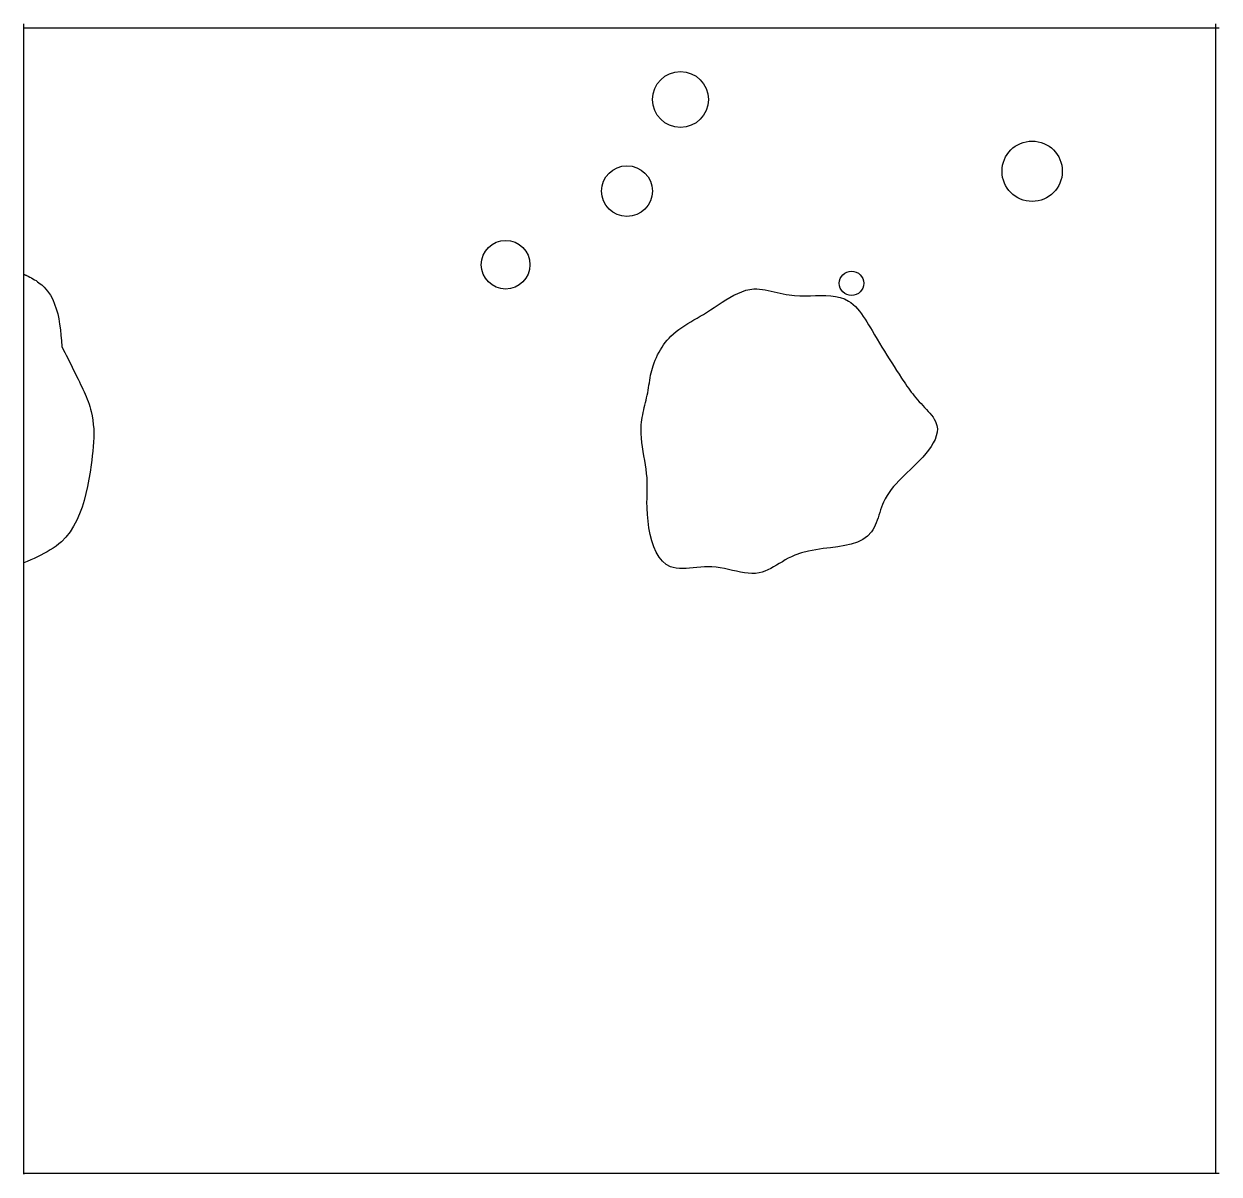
# Model space of a CAD drawing. Extents: x 5.04 to 6.07, y -0.44 to 0.55.
import ezdxf

# ---------------------------------------------------------------- set-up
doc = ezdxf.new("R2010")
doc.units = 0
for name, color, linetype in [('LAYER1', 7, 'CONTINUOUS'), ('LAYER10', 1, 'CONTINUOUS'), ('LAYER12', 5, 'CONTINUOUS')]:
    doc.layers.add(name, color=color, linetype=linetype)

msp = doc.modelspace()

# ---------------------------------------------------------------- linework, layer by layer
at = {"layer": 'LAYER1', "color": 7, "linetype": 'CONTINUOUS'}
for centre, radius in [((5.6063, 0.481), 0.024), ((5.9083, 0.4194), 0.0259), ((5.5604, 0.4024), 0.0218), ((5.4562, 0.3392), 0.0209), ((5.7532, 0.3232), 0.0105)]:
    msp.add_circle(centre, radius, dxfattribs=at)
at = {"layer": 'LAYER10', "color": 1, "linetype": 'CONTINUOUS'}
for points in [[(5.0426, 0.331), (5.0426, 0.331), (5.0426, 0.331), (5.0426, 0.331), (5.0426, 0.331), (5.0426, 0.331), (5.0426, 0.331), (5.0426, 0.331), (5.0426, 0.331), (5.0426, 0.331), (5.0426, 0.331), (5.0426, 0.331), (5.0426, 0.331), (5.0426, 0.331), (5.0426, 0.331), (5.0426, 0.331), (5.0426, 0.331), (5.0426, 0.331), (5.0426, 0.331), (5.0426, 0.331), (5.0426, 0.331), (5.0426, 0.331), (5.0426, 0.331), (5.0426, 0.331), (5.0426, 0.331)], [(5.0426, 0.331), (5.0426, 0.331), (5.0426, 0.331), (5.0426, 0.331), (5.0426, 0.331), (5.0426, 0.331), (5.0426, 0.331), (5.0426, 0.331), (5.0426, 0.331), (5.0426, 0.331), (5.0426, 0.331), (5.0426, 0.331), (5.0426, 0.331), (5.0426, 0.331), (5.0426, 0.331), (5.0426, 0.331), (5.0426, 0.331), (5.0426, 0.331), (5.0426, 0.331), (5.0426, 0.331), (5.0426, 0.331), (5.0426, 0.331), (5.0426, 0.331), (5.0426, 0.331), (5.0426, 0.331)], [(5.0426, 0.331), (5.0426, 0.331), (5.0426, 0.331), (5.0426, 0.331), (5.0426, 0.331), (5.0426, 0.331), (5.0426, 0.331), (5.0426, 0.331), (5.0426, 0.331), (5.0426, 0.331), (5.0426, 0.331), (5.0426, 0.331), (5.0426, 0.331), (5.0426, 0.3306), (5.0426, 0.3304), (5.0426, 0.3302), (5.0426, 0.3301), (5.0426, 0.3301), (5.0426, 0.3301), (5.0426, 0.3302), (5.0426, 0.3303), (5.0426, 0.3304), (5.0426, 0.3306), (5.0426, 0.3308), (5.0426, 0.331)], [(5.0426, 0.331), (5.0426, 0.331), (5.0426, 0.331), (5.0426, 0.331), (5.0426, 0.331), (5.0426, 0.331), (5.0426, 0.331), (5.0426, 0.331), (5.0426, 0.331), (5.0426, 0.331), (5.0426, 0.331), (5.0426, 0.331), (5.0426, 0.331), (5.0426, 0.331), (5.0426, 0.331), (5.0426, 0.331), (5.0426, 0.331), (5.0426, 0.331), (5.0426, 0.331), (5.0426, 0.331), (5.0426, 0.331), (5.0426, 0.331), (5.0426, 0.331), (5.0426, 0.331), (5.0426, 0.331)], [(5.0426, 0.331), (5.0428, 0.3309), (5.043, 0.3308), (5.0432, 0.3307), (5.0434, 0.3306), (5.0435, 0.3306), (5.0437, 0.3305), (5.0439, 0.3304), (5.0441, 0.3303), (5.0443, 0.3302), (5.0445, 0.3301), (5.0447, 0.3301), (5.0448, 0.33), (5.0462, 0.3293), (5.0476, 0.3286), (5.049, 0.3279), (5.0503, 0.3271), (5.0517, 0.3263), (5.053, 0.3255), (5.0542, 0.3246), (5.0555, 0.3237), (5.0567, 0.3228), (5.0579, 0.3218), (5.059, 0.3208), (5.06, 0.3198), (5.0629, 0.3166), (5.0653, 0.3131), (5.0673, 0.3094), (5.069, 0.3054), (5.0704, 0.3013), (5.0716, 0.297), (5.0725, 0.2926), (5.0733, 0.288), (5.0739, 0.2833), (5.0744, 0.2786), (5.0748, 0.2738), (5.0752, 0.269)], [(5.5829, 0.2525), (5.5837, 0.2549), (5.5847, 0.2572), (5.5857, 0.2595), (5.5867, 0.2618), (5.5879, 0.264), (5.5891, 0.2662), (5.5905, 0.2683), (5.5919, 0.2704), (5.5933, 0.2724), (5.5949, 0.2743), (5.5965, 0.2761), (5.5982, 0.2779), (5.6004, 0.2799), (5.6027, 0.2819), (5.605, 0.2837), (5.6075, 0.2854), (5.61, 0.2871), (5.6126, 0.2887), (5.6152, 0.2902), (5.6179, 0.2918), (5.6206, 0.2933), (5.6233, 0.2949), (5.626, 0.2965), (5.6287, 0.2981), (5.6321, 0.3003), (5.6354, 0.3025), (5.6388, 0.3047), (5.6421, 0.3069), (5.6454, 0.3091), (5.6488, 0.3111), (5.6522, 0.313), (5.6556, 0.3146), (5.659, 0.316), (5.6624, 0.3172), (5.6659, 0.318), (5.6694, 0.3184), (5.6718, 0.3184), (5.6742, 0.3183), (5.6767, 0.318), (5.6791, 0.3176), (5.6816, 0.3171), (5.6842, 0.3165), (5.6867, 0.3159), (5.6893, 0.3153), (5.6919, 0.3147), (5.6945, 0.3141), (5.6972, 0.3136), (5.6998, 0.3132), (5.7043, 0.3128), (5.7088, 0.3126), (5.7134, 0.3125), (5.7179, 0.3126), (5.7224, 0.3127), (5.7269, 0.3127), (5.7312, 0.3127), (5.7355, 0.3124), (5.7395, 0.3119), (5.7434, 0.311), (5.7471, 0.3098), (5.7506, 0.308), (5.7527, 0.3066), (5.7546, 0.305), (5.7565, 0.3033), (5.7583, 0.3013), (5.7601, 0.2993), (5.7617, 0.2971), (5.7633, 0.2948), (5.7649, 0.2924), (5.7664, 0.29), (5.7679, 0.2875), (5.7694, 0.285), (5.7708, 0.2826), (5.773, 0.279), (5.7751, 0.2754), (5.7772, 0.2719), (5.7793, 0.2685), (5.7814, 0.265), (5.7835, 0.2616), (5.7856, 0.2583), (5.7877, 0.255), (5.7898, 0.2517), (5.7919, 0.2484), (5.794, 0.2451), (5.7961, 0.2419), (5.7973, 0.2402), (5.7984, 0.2385), (5.7996, 0.2368), (5.8008, 0.235), (5.802, 0.2333), (5.8032, 0.2316), (5.8044, 0.2299), (5.8057, 0.2283), (5.807, 0.2266), (5.8084, 0.2249), (5.8099, 0.2232), (5.8113, 0.2215), (5.8129, 0.2199), (5.8144, 0.2182), (5.816, 0.2166), (5.8176, 0.2149), (5.8191, 0.2132), (5.8205, 0.2116), (5.8219, 0.2099), (5.8232, 0.2082), (5.8243, 0.2065), (5.8252, 0.2047), (5.826, 0.203), (5.8265, 0.2012), (5.8269, 0.1983), (5.8267, 0.1953), (5.826, 0.1923), (5.8249, 0.1892), (5.8233, 0.1862), (5.8215, 0.1831), (5.8193, 0.1801), (5.8169, 0.1771), (5.8143, 0.1741), (5.8116, 0.1712), (5.8089, 0.1684), (5.8061, 0.1657), (5.8035, 0.1632), (5.8009, 0.1607), (5.7984, 0.1583), (5.796, 0.1559), (5.7937, 0.1535), (5.7914, 0.1512), (5.7893, 0.1487), (5.7873, 0.1463), (5.7854, 0.1437), (5.7837, 0.141), (5.7821, 0.1382), (5.7807, 0.1353), (5.7798, 0.1332), (5.7789, 0.131), (5.7782, 0.1288), (5.7774, 0.1265), (5.7767, 0.1242), (5.776, 0.122), (5.7752, 0.1198), (5.7744, 0.1176), (5.7735, 0.1156), (5.7726, 0.1136), (5.7716, 0.1117), (5.7704, 0.1099), (5.767, 0.1062), (5.7629, 0.1032), (5.7582, 0.101), (5.753, 0.0993), (5.7474, 0.098), (5.7414, 0.0971), (5.7352, 0.0962), (5.7289, 0.0955), (5.7226, 0.0945), (5.7163, 0.0934), (5.7102, 0.0918), (5.7044, 0.0898), (5.7016, 0.0885), (5.6989, 0.0872), (5.6963, 0.0857), (5.6938, 0.0842), (5.6912, 0.0827), (5.6887, 0.0812), (5.6863, 0.0798), (5.6838, 0.0784), (5.6814, 0.0772), (5.6789, 0.0761), (5.6764, 0.0752), (5.6739, 0.0746), (5.6708, 0.0742), (5.6677, 0.0741), (5.6644, 0.0743), (5.6612, 0.0747), (5.6579, 0.0753), (5.6545, 0.0761), (5.6511, 0.0768), (5.6476, 0.0776), (5.6441, 0.0784), (5.6405, 0.079), (5.6369, 0.0795), (5.6333, 0.0798), (5.6301, 0.0798), (5.6269, 0.0797), (5.6237, 0.0795), (5.6205, 0.0792), (5.6173, 0.0789), (5.6142, 0.0786), (5.6112, 0.0784), (5.6083, 0.0783), (5.6055, 0.0784), (5.6027, 0.0786), (5.6002, 0.0791), (5.5977, 0.0799), (5.594, 0.0819), (5.5908, 0.0847), (5.588, 0.0882), (5.5855, 0.0924), (5.5835, 0.0971), (5.5818, 0.1022), (5.5804, 0.1076), (5.5793, 0.1132), (5.5785, 0.1189), (5.578, 0.1247), (5.5777, 0.1303), (5.5775, 0.1358), (5.5776, 0.1376), (5.5776, 0.1393), (5.5776, 0.1411), (5.5776, 0.1428), (5.5777, 0.1445), (5.5777, 0.1462), (5.5777, 0.1478), (5.5778, 0.1495), (5.5778, 0.1511), (5.5777, 0.1528), (5.5777, 0.1544), (5.5776, 0.1561), (5.5773, 0.1598), (5.5768, 0.1636), (5.5763, 0.1674), (5.5756, 0.1712), (5.575, 0.175), (5.5743, 0.1789), (5.5737, 0.1827), (5.5732, 0.1866), (5.5728, 0.1904), (5.5725, 0.1942), (5.5725, 0.198), (5.5726, 0.2018), (5.5728, 0.2039), (5.5731, 0.206), (5.5735, 0.2081), (5.5739, 0.2103), (5.5743, 0.2124), (5.5748, 0.2145), (5.5753, 0.2166), (5.5758, 0.2187), (5.5763, 0.2208), (5.5768, 0.2229), (5.5773, 0.225), (5.5778, 0.2272), (5.5782, 0.2293), (5.5785, 0.2315), (5.5789, 0.2336), (5.5792, 0.2358), (5.5796, 0.2379), (5.5799, 0.2401), (5.5803, 0.2422), (5.5807, 0.2443), (5.5812, 0.2464), (5.5817, 0.2485), (5.5822, 0.2505), (5.5829, 0.2525)], [(5.0752, 0.269), (5.0764, 0.2664), (5.0777, 0.2639), (5.079, 0.2614), (5.0802, 0.2589), (5.0815, 0.2563), (5.0828, 0.2538), (5.084, 0.2513), (5.0853, 0.2487), (5.0866, 0.2462), (5.0878, 0.2436), (5.0891, 0.241), (5.0903, 0.2385), (5.0913, 0.2364), (5.0923, 0.2343), (5.0933, 0.2322), (5.0942, 0.2301), (5.0952, 0.228), (5.0961, 0.2259), (5.0969, 0.2238), (5.0977, 0.2217), (5.0985, 0.2195), (5.0992, 0.2174), (5.0998, 0.2152), (5.1004, 0.2131), (5.1012, 0.2094), (5.1018, 0.2057), (5.1022, 0.202), (5.1025, 0.1983), (5.1026, 0.1945), (5.1026, 0.1907), (5.1024, 0.1869), (5.1021, 0.183), (5.1018, 0.1792), (5.1013, 0.1752), (5.1009, 0.1713), (5.1003, 0.1674), (5.0994, 0.1612), (5.0984, 0.155), (5.0972, 0.1488), (5.0958, 0.1427), (5.0943, 0.1367), (5.0925, 0.1309), (5.0904, 0.1253), (5.088, 0.1198), (5.0853, 0.1147), (5.0822, 0.1099), (5.0787, 0.1054), (5.0748, 0.1014), (5.0725, 0.0995), (5.0702, 0.0976), (5.0677, 0.0959), (5.0652, 0.0943), (5.0625, 0.0927), (5.0598, 0.0912), (5.0571, 0.0898), (5.0542, 0.0884), (5.0514, 0.0871), (5.0485, 0.0858), (5.0455, 0.0845), (5.0426, 0.0833)], [(5.0426, 0.0833), (5.0426, 0.0833), (5.0426, 0.0833), (5.0426, 0.0833), (5.0426, 0.0833), (5.0426, 0.0833), (5.0426, 0.0833), (5.0426, 0.0833), (5.0426, 0.0833), (5.0426, 0.0833), (5.0426, 0.0833), (5.0426, 0.0833), (5.0426, 0.0833), (5.0426, 0.0833), (5.0426, 0.0833), (5.0426, 0.0833), (5.0426, 0.0833), (5.0426, 0.0833), (5.0426, 0.0833), (5.0426, 0.0833), (5.0426, 0.0833), (5.0426, 0.0833), (5.0426, 0.0833), (5.0426, 0.0833), (5.0426, 0.0833)], [(5.0426, 0.0833), (5.0426, 0.0833), (5.0426, 0.0833), (5.0426, 0.0833), (5.0426, 0.0833), (5.0426, 0.0833), (5.0426, 0.0833), (5.0426, 0.0833), (5.0426, 0.0833), (5.0426, 0.0833), (5.0426, 0.0833), (5.0426, 0.0833), (5.0426, 0.0833), (5.0426, 0.0833), (5.0426, 0.0833), (5.0426, 0.0833), (5.0426, 0.0833), (5.0426, 0.0833), (5.0426, 0.0833), (5.0426, 0.0833), (5.0426, 0.0833), (5.0426, 0.0833), (5.0426, 0.0833), (5.0426, 0.0833), (5.0426, 0.0833)], [(5.0426, 0.0833), (5.0426, 0.0833), (5.0426, 0.0833), (5.0426, 0.0833), (5.0426, 0.0833), (5.0426, 0.0833), (5.0426, 0.0833), (5.0426, 0.0833), (5.0426, 0.0833), (5.0426, 0.0833), (5.0426, 0.0833), (5.0426, 0.0833), (5.0426, 0.0833), (5.0426, 0.0833), (5.0426, 0.0833), (5.0426, 0.0833), (5.0426, 0.0833), (5.0426, 0.0833), (5.0426, 0.0833), (5.0426, 0.0833), (5.0426, 0.0833), (5.0426, 0.0833), (5.0426, 0.0833), (5.0426, 0.0833), (5.0426, 0.0833)], [(5.0426, 0.0833), (5.0426, 0.0833), (5.0426, 0.0833), (5.0426, 0.0833), (5.0426, 0.0833), (5.0426, 0.0833), (5.0426, 0.0833), (5.0426, 0.0833), (5.0426, 0.0833), (5.0426, 0.0833), (5.0426, 0.0833), (5.0426, 0.0833), (5.0426, 0.0833), (5.0426, 0.0833), (5.0426, 0.0833), (5.0426, 0.0833), (5.0426, 0.0833), (5.0426, 0.0833), (5.0426, 0.0833), (5.0426, 0.0833), (5.0426, 0.0833), (5.0426, 0.0833), (5.0426, 0.0833), (5.0426, 0.0833), (5.0426, 0.0833)]]:
    msp.add_lwpolyline(points, dxfattribs=at)
at = {"layer": 'LAYER12', "color": 5, "linetype": 'CONTINUOUS'}
for points in [[(5.0426, 0.5426), (5.0426, 0.5459)], [(6.0657, 0.5459), (6.0657, -0.4382)], [(5.0426, 0.5426), (5.0426, 0.5426)], [(5.0426, 0.5426), (6.0688, 0.5426)], [(5.0426, 0.5393), (5.0426, 0.5426)], [(5.0426, 0.5426), (5.0426, 0.5426)], [(5.0426, 0.5426), (5.0426, 0.5426)], [(5.0426, -0.4382), (5.0426, 0.5393)], [(5.0426, -0.4411), (5.0426, -0.4382)], [(6.0688, -0.4411), (5.0426, -0.4411)], [(5.0426, -0.4415), (5.0426, -0.4411)], [(5.0426, -0.4411), (5.0426, -0.4415)], [(6.0657, -0.4382), (6.0657, -0.4411)]]:
    msp.add_lwpolyline(points, dxfattribs=at)

doc.saveas('drawing.dxf')
